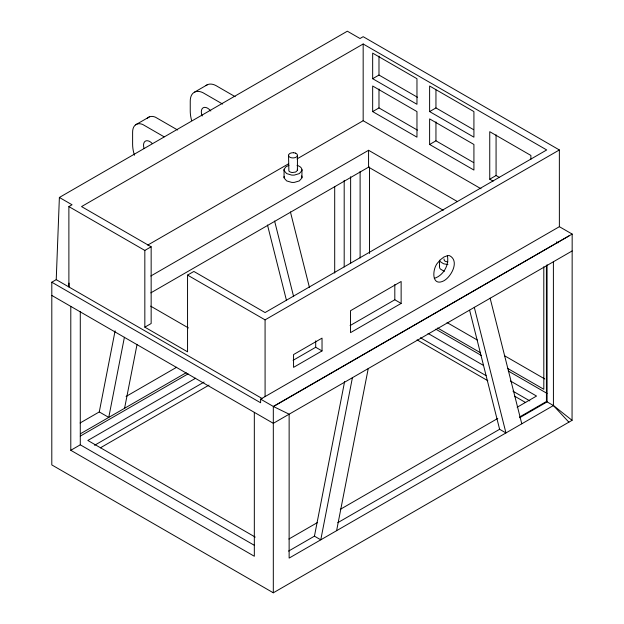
<?xml version="1.0" encoding="UTF-8"?>
<svg xmlns="http://www.w3.org/2000/svg" width="624" height="624" viewBox="0 0 624 624"><rect width="100%" height="100%" fill="white"/><g stroke="black" fill="none" stroke-linecap="round" stroke-linejoin="round"><path stroke-width="0.94" d="M51.808 295.433L51.8 464.911L273.312 592.8L572.06 420.326L572.169 234.07L559.377 226.684L559.361 149.955L363.168 36.683L360.009 38.509L347.35 31.2L59.381 197.457L56.23 279.653L51.8 282.212L51.808 295.433L273.32 423.322L572.177 250.934M254.327 412.355L254.327 556.257L70.793 450.294L70.793 306.392M273.312 592.8L273.32 406.45L260.66 399.142L260.598 402.761L51.8 282.212M334.698 273.094L334.698 186.553M344.191 266.908L344.191 180.367M360.11 257.977L360.11 171.436M369.533 253.508L369.533 166.967M69.038 283.093L68.89 286.962L68.882 206.591L72.041 204.766L59.381 197.457M439.46 266.464L439.553 265.925M443.999 258.944L444.288 260.458A4.532 2.613 0 0 0 445.481 261.386L447.899 261.994M80.114 422.986L99.271 411.934L115.097 330.845M124.402 337.28L108.763 417.409L99.271 411.934M124.582 408.275L137.054 344.362M288.577 551.093L314.441 536.164L344.612 381.584M352.427 377.645L320.775 539.815L314.441 536.164M336.601 530.681L368.246 368.511M295.378 153.153A4.15 2.395 0 0 1 296.392 153.652A4.797 2.769 0 0 1 297.32 154.674C298.022 157.225 294.403 158.114 292.492 157.903A4.438 2.558 0 0 1 290.612 157.529A4.516 2.605 0 0 1 288.889 156.374C287.648 154.643 289.957 153.059 291.525 152.903A4.384 2.527 0 0 1 293.498 152.771M297.476 155.438L297.398 170.43L295.659 172.029L292.492 172.52A4.438 2.558 0 0 1 290.612 172.146A4.516 2.605 0 0 1 288.889 170.992L288.522 155.243M144.838 327.171L151.156 323.513L151.156 246.784L81.541 206.591L363.168 43.992L546.702 149.955L265.075 312.554L193.877 271.448L187.551 275.098L187.559 351.827L144.838 327.171L144.83 250.435L68.882 206.591M135.494 124.878L149.347 116.883M194.61 92.095L207.269 84.786M372.661 78.702L416.965 104.286L416.965 78.702L372.661 53.126L372.661 78.702L378.986 75.052L417.44 97.25M372.661 111.595L416.965 137.171L416.965 111.595L372.661 86.018L372.661 111.595L378.986 107.936L417.44 130.135M147.755 245.092L288.577 163.792M296.954 158.956L363.168 120.728L481.034 188.776M144.83 250.435L151.156 246.784M429.616 111.587L473.92 137.171L473.92 111.587L429.616 86.011L429.616 111.587L435.95 107.936L473.561 129.652M150.805 276.011L368.573 150.283L457.54 201.646M150.805 292.874L368.573 167.146L443.274 210.272M429.616 144.479L473.92 170.056L473.92 144.479L429.616 118.903L429.616 144.479L435.95 140.821L473.686 162.607M530.884 159.315L530.884 155.438L489.746 131.687L489.746 179.189L496.072 175.531L499.434 177.473M126.064 396.466L176.686 367.232M187.551 275.098L265.075 319.862L559.361 149.955M80.449 433.758L186.178 372.715M80.293 436.098L188.097 373.854M70.793 450.294L80.285 444.818L254.553 545.431M195.655 378.206L87.836 440.458L255.232 537.1M94.575 445.286L204.079 382.067M100.37 447.837L209.024 385.102M350.095 325.588L394.813 299.77L401.138 303.42L401.138 281.494L350.516 310.729L350.516 332.647L401.138 303.42M293.085 360.329L315.697 347.272L322.031 350.922L322.031 338.13L293.553 354.572L293.553 367.364L322.031 350.922M260.66 399.142L559.377 226.684M273.32 406.45L569.01 235.895M572.169 234.07L273.46 406.536L289.138 414.18L289.13 558.09L553.426 405.538L553.394 261.612M288.896 539.027L317.538 522.491M340.275 509.363L497.788 418.423M517.163 407.238L536.539 396.053L510.455 380.999M519.854 416.848L546.437 401.505L553.426 405.538L572.06 420.326M337.763 522.701L499.613 429.281L505.955 432.939L474.287 307.289M519.605 417.745L547.084 401.879L547.061 264.763M288.935 165.352L286.042 166.702L284.162 169.151A9.204 5.312 0 0 0 284.162 170.765L286.673 173.612L291.603 175.063A9.204 5.312 0 0 0 294.395 175.063L299.325 173.612L301.844 170.765A9.204 5.312 0 0 0 301.844 169.151L301.353 168.106A8.642 4.992 0 0 0 299.949 166.702L298.631 165.945A8.642 4.992 0 0 0 297.063 165.352M434.288 278.374C443.266 275.66 449.491 264.872 447.361 255.739L443.953 256.994L440.622 259.568A14.984 8.65 -60 0 0 438.337 262.174C432.143 267.782 430.911 287.485 443.953 280.745C451.519 276.455 459.685 260.918 449.584 255.676A14.984 8.65 -60 0 0 447.299 255.715M447.931 264.584L443.524 263.757L440.427 261.768A8.697 5.023 0 0 1 439.561 260.239M444.335 271.339L440.427 269.077A8.697 5.023 0 0 1 439.561 267.54L439.46 260.606M489.746 179.189L493.1 181.124M235.193 96.704L217.597 86.541A19.391 11.201 60 0 0 205.99 85.628M222.604 104.052L203.065 92.765A19.391 11.201 60 0 0 190.242 101.158L190.242 111.01A30.014 17.332 60 0 0 191.584 120.354M177.614 129.995L155.392 117.172A16.708 9.649 60 0 0 147.147 118.544M164.135 136.828L142.732 124.48A16.708 9.649 60 0 0 132.616 132.14L132.616 144.284A30.014 17.332 60 0 0 134.433 155.243M447.057 322.569L477.399 340.08M504.364 355.641L544.814 378.986M437.635 328.006L480.613 352.817M507.585 368.378L543.816 389.29L543.8 266.791M435.77 329.16L481.291 355.438M508.264 371.015L547.045 393.401M428.025 333.411L483.538 365.461M420.451 337.763L486.065 375.64M512.983 391.186L529.807 400.897M417.066 339.869L487.804 380.71M514.753 396.263L525.697 402.589M150.657 306.134L188.425 327.943M56.23 279.653L261.986 398.447M556.514 241.87L558.16 242.822M553.426 405.538L568.862 422.167M301.642 175.929L301.844 176.452A9.204 5.312 0 0 1 301.844 178.074L299.325 180.913L294.395 182.364A9.204 5.312 0 0 1 291.603 182.364L286.673 180.913L284.162 178.074A9.204 5.312 0 0 1 284.162 176.452M297.32 169.283L297.476 170.056M490.113 298.155L521.781 423.805M469.622 310.245L499.613 429.281M290.417 211.91L309.449 287.477M274.599 221.044L293.631 296.611M267.485 225.007L286.517 300.581M546.413 265.364L546.437 401.505M496.072 134.815L496.072 175.531M435.95 89.934L435.95 107.936M435.95 121.875L435.95 140.821M394.813 284.513L394.813 299.77M378.986 56.105L378.986 75.052M378.986 88.99L378.986 107.936M368.573 150.283L368.573 167.146M363.168 43.992L363.168 120.728M350.633 176.732L350.633 263.445M315.697 340.876L315.697 347.272M301.938 169.681L301.938 177.536M284.06 169.681L284.06 177.536M265.075 319.862L265.091 396.583M80.285 311.602L80.285 444.818M293.545 152.732A4.516 2.605 0 0 1 295.441 153.122M202.168 116.002A8.947 5.164 60 0 1 203.174 107.757A8.947 5.164 60 0 1 210.811 111.01M144.035 148.387A8.947 5.164 60 0 1 145.322 141.157A8.947 5.164 60 0 1 152.209 143.458"/></g></svg>
